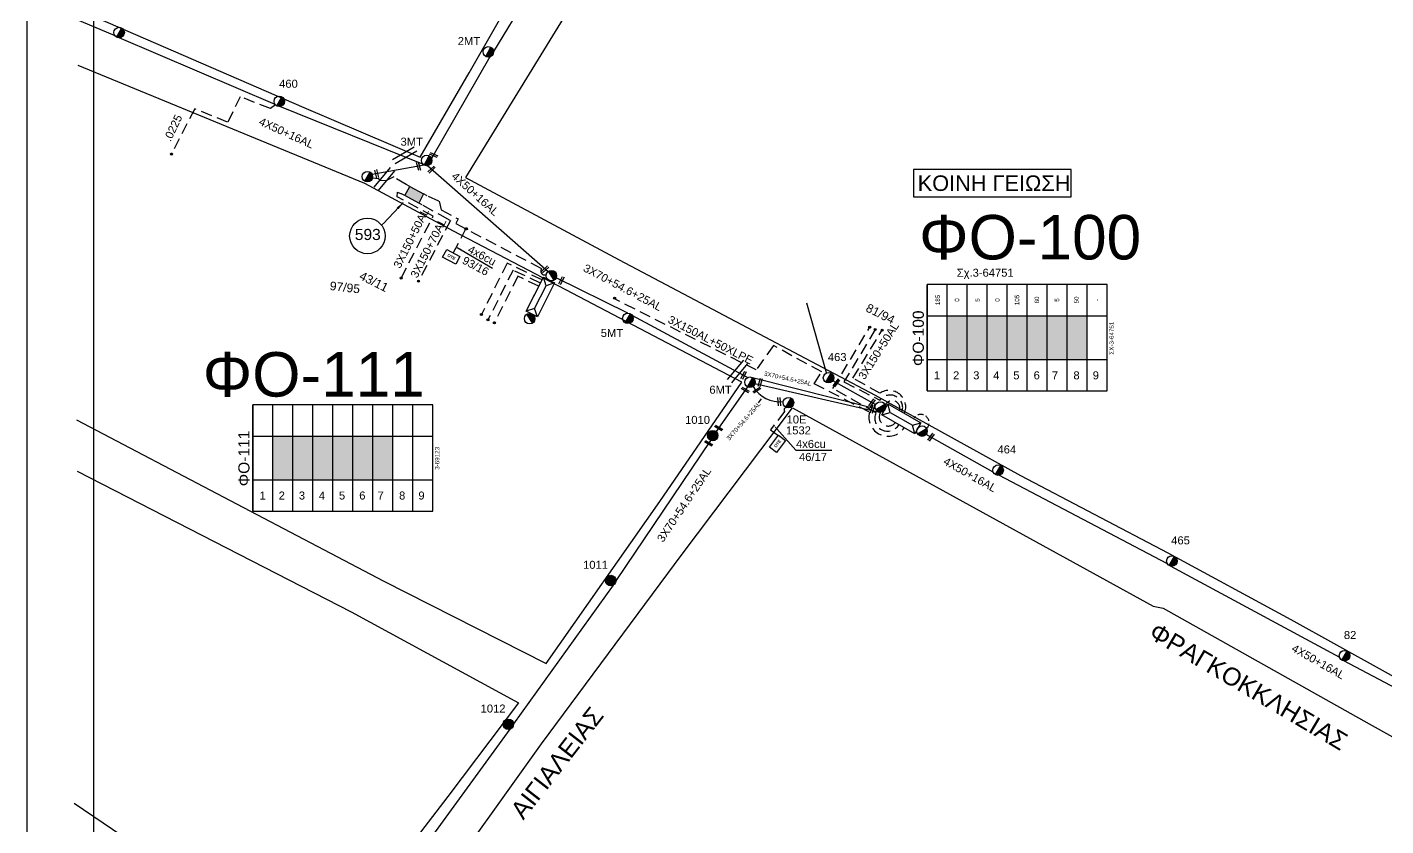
# Model space of a CAD drawing. Header units: millimetres. Extents: x 1113 to 5794, y 757 to 3537.
# Drawn here: x 1112.8 to 1418.4, y 977.1 to 1156.6 of the extents above; entities that cross this region are included whole.
import ezdxf
from ezdxf import colors
from ezdxf.entities.mleader import LeaderData, LeaderLine
from ezdxf.enums import TextEntityAlignment as Align
from ezdxf.math import Vec2, Vec3

# ---------------------------------------------------------------- set-up
doc = ezdxf.new("R2010")
doc.units = ezdxf.units.MM
doc.linetypes.add('DASHED', pattern=[19.05, 12.7, -6.35])
for name, color, linetype in [('Link Box 4 Διευθύνσεων', 7, 'Continuous'), ('Pillar OTE', 7, 'Continuous'), ('Άγνωστα', 7, 'Continuous'), ('Ασφαλειοκιβώτια Χ.Τ 9 αναχωρήσεων', 7, 'Continuous'), ('Γυμνά εναέρια ΧΤ και ΦΟΠ (3Φ)   4x50+16AL', 7, 'Continuous'), ('Επιγραφές - Σχήματα', 7, 'Continuous'), ('Καλώδια ΧΤ   3x150+50AL', 7, 'DASHED'), ('Καλώδια ΧΤ   3x150AL+50XLPE', 7, 'DASHED'), ('Μηχανική τομή', 7, 'Continuous'), ('Στύλος Ξύλινος', 7, 'Continuous'), ('Στύλος Ξύλινος @ 1', 7, 'Continuous'), ('Στύλος ΦΜ', 7, 'Continuous'), ('Στύλος ΦΜ @ 1', 7, 'Continuous'), ('Συνδέσεις', 7, 'Continuous'), ('Συνεστραμμένα ΧΤ   3x70+54.6+25 AL', 7, 'SYN_LINE'), ('Τομή', 7, 'Continuous'), ('Υποσταθμός εναέριος 2 στύλων', 7, 'Continuous'), ('Υποσταθμός πόλεως', 7, 'Continuous'), ('Υπόβαθρο ΔΕΗ', 7, 'Continuous'), ('Υπόγεια καλώδια Δικτύου ΧΤ και Παρ. ΧΤ - 3X150+70 AL', 7, 'DASHED'), ('Υπόγεια καλώδια Παροχών ΧΤ   .0225', 7, 'DASHED'), ('Υπόγεια καλώδια Παροχών ΧΤ   4x50AL', 7, 'DASHED'), ('Υπόγεια καλώδια Παροχών ΧΤ   4x6', 7, 'DASHED')]:
    doc.layers.add(name, color=color, linetype=linetype)
doc.styles.get("Standard").update_dxf_attribs({"font": 'arial.ttf'})
doc.linetypes.add('SYN_LINE', pattern='A,0.5,-0.0001,["/\\/\\/\\/",Standard,S=0.1,R=0,X=0,Y=-0.05],-0.25', length=0.7501)
doc.dimstyles.new('ISO-25', dxfattribs={"dimtxt": 2.5, "dimasz": 1.8, "dimexe": 1.25, "dimexo": 0.625, "dimtad": 1, "dimtxsty": 'Standard', "dimcen": 1.8, "dimadec": 0, "dimazin": 0, "dimtfac": 1, "dimtmove": 0, "dimatfit": 3, "dimfxl": 1.25, "dimarcsym": 0})

# ---------------------------------------------------------------- blocks, each defined once
blk = doc.blocks.new('ΥΠΑΡΧΩΝ ΤΣΙΜΕΝΤΕΝΙΟΣ ΣΤΥΛΟΣ')
at = {"layer": 'Στύλος ΦΜ'}
blk.add_hatch(color=7, dxfattribs=at).paths.add_polyline_path([(-1.29, -2.28, 0.574793), (2.62, 0, 0.268822), (1.3, 2.27)])
at = {"layer": 'Στύλος ΦΜ', "color": 7}
blk.add_line((-1.29, -2.28), (1.3, 2.27), dxfattribs=at)
blk.add_circle((0, 0), 2.62, dxfattribs=at)
at = {"layer": 'Στύλος ΦΜ', "flags": 4}
for tag, p in [('ΤΥΠΟΣ', (-4.91, 3.03)), ('ΑΡΙΘΜΟΣ', (-4.68, 8.05))]:
    blk.add_attdef(tag, p, '', height=4, dxfattribs=at)
blk = doc.blocks.new('ΥΠΟΣΤΑΘΜΟΣ ΕΝΑΕΡΙΟΣ ΕΠΙ 2 ΣΤΥΛΩΝ')
at = {"layer": 'Υποσταθμός εναέριος 2 στύλων', "linetype": 'Continuous'}
for points in [[(-11.97, -2.11, 0.574793), (-8.45, -0.07, 0.268822), (-9.64, 1.98)], [(9.68, -2.15, 0.574793), (13.19, -0.1, 0.268822), (12.01, 1.95)]]:
    blk.add_hatch(color=256, dxfattribs=at).paths.add_polyline_path(points)
for p, q in [((-11.97, -2.11), (-9.64, 1.98)), ((9.68, -2.15), (12.01, 1.95))]:
    blk.add_line(p, q, dxfattribs=at)
for centre in [(-10.81, -0.07), (10.84, -0.1)]:
    blk.add_circle(centre, 2.36, dxfattribs=at)
at = {"layer": 'Υποσταθμός πόλεως', "linetype": 'Continuous', "ltscale": 40}
blk.add_lwpolyline([(-8.57, 2.82), (8.57, 2.82), (8.57, -2.82), (-8.57, -2.82)], close=True, dxfattribs=at)
for points in [[(-5.75, 0), (-8.57, 2.82)], [(-8.57, -2.82), (-5.75, 0)], [(-5.75, 0), (5.75, 0)], [(5.75, 0), (8.57, 2.82)], [(8.57, -2.82), (5.75, 0)]]:
    blk.add_lwpolyline(points, dxfattribs=at)
at = {"layer": 'Υποσταθμός εναέριος 2 στύλων', "ltscale": 40, "flags": 1}
for tag, p in [('ΜΕΤΑΣΧΗΜΑΤΙΣΜΟΣ', (14.09, 2.51)), ('ΙΣΧΥΣ', (14.07, -0.28)), ('ΑΡΙΘΜΟΣ', (14.19, -3))]:
    blk.add_attdef(tag, p, '', height=1.8, dxfattribs=at)
blk = doc.blocks.new('ΥΠΑΡΧΩΝ ΞΥΛΙΝΟΣ ΣΤΥΛΟΣ')
at = {"layer": 'Στύλος Ξύλινος'}
h = blk.add_hatch(color=7, dxfattribs=at)
h.paths.add_polyline_path([(-2.62, 0, 0.270008), (-1.29, -2.28), (1.3, 2.27, 0.576266)])
h.paths.add_polyline_path([(-1.29, -2.28, 0.574793), (2.62, 0, 0.268822), (1.3, 2.27)])
at = {"layer": 'Στύλος Ξύλινος', "color": 7}
blk.add_line((-1.29, -2.28), (1.3, 2.27), dxfattribs=at)
blk.add_circle((0, 0), 2.62, dxfattribs=at)
at = {"layer": 'Στύλος Ξύλινος', "flags": 4}
for tag, p in [('ΑΡΙΘΜΟΣ', (-4.91, 8.6)), ('ΤΥΠΟΣ', (-4.85, 3.39))]:
    blk.add_attdef(tag, p, '', height=4, dxfattribs=at)
blk = doc.blocks.new('ΑΣΦΑΛΕΙΟΚΙΒΩΤΙΟ ΥΠΟΣΤΑΘΜΟΥ 9 ΑΝΑΧΩΡΗΣΕΩΝ')
at = {"layer": 'Ασφαλειοκιβώτια Χ.Τ 9 αναχωρήσεων', "ltscale": 40}
for p, q in [((-23.8, 40.36), (24.02, 40.36)), ((-9.72, 40.36), (-9.72, -40.64)), ((9.94, 40.36), (9.94, -40.64)), ((-23.8, 31.36), (24.02, 31.36)), ((-23.8, 22.36), (24.02, 22.36)), ((-23.8, 13.36), (24.02, 13.36)), ((-23.8, 4.36), (24.02, 4.36)), ((-23.8, -4.64), (24.02, -4.64)), ((-23.8, -13.64), (24.02, -13.64)), ((-23.8, -22.64), (24.02, -22.64)), ((-23.8, -31.64), (24.02, -31.64))]:
    blk.add_line(p, q, dxfattribs=at)
at = {"layer": 'Ασφαλειοκιβώτια Χ.Τ 9 αναχωρήσεων'}
blk.add_lwpolyline([(-23.8, -40.64), (24.02, -40.64), (24.02, 40.36), (-23.8, 40.36)], close=True, dxfattribs=at)
for s, p in [('1', (-18.61, 37.24)), ('2', (-18.61, 28.67)), ('3', (-18.61, 19.6)), ('4', (-18.61, 10.58)), ('5', (-18.61, 1.57)), ('6', (-18.61, -7.57)), ('7', (-18.61, -15.81)), ('8', (-18.61, -25.5)), ('9', (-18.61, -34.19))]:
    blk.add_text(s, height=3.6, rotation=270, dxfattribs=at).set_placement(p)
at = {"layer": 'Ασφαλειοκιβώτια Χ.Τ 9 αναχωρήσεων', "ltscale": 40}
for tag, height, p in [('ΟΝΟΜΑ', 5, (-0.16, 44.31)), ('ΚΕΙΜΕΝΟ 1', 2, (17.06, 35.59)), ('ΚΕΙΜΕΝΟ 2', 2, (17.06, 26.88)), ('ΚΕΙΜΕΝΟ 3', 2, (17.06, 17.69)), ('ΚΕΙΜΕΝΟ 4', 2, (17.06, 8.71)), ('ΚΕΙΜΕΝΟ 5', 2, (17.06, -0.13)), ('ΚΕΙΜΕΝΟ 6', 2, (17.06, -9.05)), ('ΚΕΙΜΕΝΟ 7', 2, (17.06, -18.13)), ('ΚΕΙΜΕΝΟ 8', 2, (17.06, -26.85)), ('ΚΕΙΜΕΝΟ 9', 2, (17.06, -35.99)), ('ΣΧ', 2, (-0.1, -42.64))]:
    blk.add_attdef(tag, text='', height=height, dxfattribs=at).set_placement(p, align=Align.MIDDLE_CENTER)
blk = doc.blocks.new('ΜΗΧΑΝΙΚΗ ΤΟΜΗ')
at = {"layer": 'Μηχανική τομή', "ltscale": 40}
for p, q in [((-1.89, 0.78), (1.89, 0.78)), ((1.89, 0), (-1.89, 0))]:
    blk.add_line(p, q, dxfattribs=at)
blk = doc.blocks.new('ΤΟΜΗ')
at = {"layer": 'Τομή', "ltscale": 40}
for p, q in [((-5.68, 0), (5.68, 0)), ((5.68, -2.33), (-5.68, -2.33))]:
    blk.add_line(p, q, dxfattribs=at)
blk = doc.blocks.new('LINK BOX 4 ΑΝΑΧΩΡΗΣΕΩΝ')
at = {"layer": 'Link Box 4 Διευθύνσεων', "ltscale": 40}
blk.add_hatch(color=256, dxfattribs=at).paths.add_polyline_path([(-3.54, 0), (-3.54, -4.67), (3.54, -4.67), (3.54, 0)])
for p, q in [((-3.54, 0), (-5.33, 0)), ((5.33, 0), (3.54, 0)), ((-3.54, -4.67), (-5.33, -4.67)), ((5.33, -4.67), (3.54, -4.67))]:
    blk.add_line(p, q, dxfattribs=at)
blk.add_lwpolyline([(-3.54, -4.67), (-3.54, 0), (3.54, 0), (3.54, -4.67)], close=True, dxfattribs=at)
blk = doc.blocks.new('_ΣΥΝΔΕΣΗ')
at = {"layer": 'Συνδέσεις', "linetype": 'SYN_LINE', "ltscale": 40}
blk.add_hatch(color=256, dxfattribs=at).paths.add_polyline_path([(0.5, -0.01, 1), (-0.5, -0.01, 1)])
at = {"layer": 'Συνδέσεις'}
blk.add_circle((0, -0.01), 0.5, dxfattribs=at)
blk = doc.blocks.new('PILLAR ΟΤΕ')
at = {"layer": 'Pillar OTE', "ltscale": 40}
blk.add_lwpolyline([(-3.31, 2.02), (3.39, 2.02), (3.39, -1.99), (-3.31, -1.99)], close=True, dxfattribs=at)
at = {"layer": 'Pillar OTE', "insert": (-1.81, 0.71), "char_height": 1.3575, "width": 109.961, "attachment_point": 1}
blk.add_mtext('{\\fArial|b1|i0|c161|p34;OTE}', dxfattribs=at)
blk = doc.blocks.new('TSONTA XT1')
at = {"ltscale": 40}
h = blk.add_hatch(color=256, dxfattribs=at)
h.dxf.hatch_style = 1
h.paths.add_polyline_path([(595.96, 2487.66), (597.07, 2488.77), (595.96, 2489.87), (594.85, 2488.77)])
blk.add_lwpolyline([(594.85, 2488.77), (595.96, 2489.87), (597.07, 2488.77), (595.96, 2487.66)], close=True, dxfattribs=at)

msp = doc.modelspace()

# ---------------------------------------------------------------- hatches: boundary and pattern name
at = {"layer": 'Ασφαλειοκιβώτια Χ.Τ 9 αναχωρήσεων', "lineweight": -3}
for color, points in [(62, [(1324.18, 1091.75), (1319.68, 1091.75), (1319.68, 1081.92), (1324.18, 1081.92)]), (2, [(1328.68, 1091.75), (1324.18, 1091.75), (1324.18, 1081.92), (1328.68, 1081.92)]), (1, [(1333.18, 1091.75), (1328.68, 1091.75), (1328.68, 1081.92), (1333.18, 1081.92)]), (6, [(1337.68, 1091.75), (1333.18, 1091.75), (1333.18, 1081.92), (1337.68, 1081.92)]), (27, [(1342.18, 1091.75), (1337.68, 1091.75), (1337.68, 1081.92), (1342.18, 1081.92)]), (5, [(1346.68, 1091.75), (1342.18, 1091.75), (1342.18, 1081.92), (1346.68, 1081.92)]), (173, [(1351.18, 1091.75), (1346.68, 1091.75), (1346.68, 1081.92), (1351.18, 1081.92)]), (6, [(1172.5, 1064.73), (1168, 1064.73), (1168, 1054.91), (1172.5, 1054.91)]), (85, [(1177, 1064.73), (1172.5, 1064.73), (1172.5, 1054.91), (1177, 1054.91)]), (5, [(1181.5, 1064.73), (1177, 1064.73), (1177, 1054.91), (1181.5, 1054.91)]), (27, [(1186, 1064.73), (1181.5, 1064.73), (1181.5, 1054.91), (1186, 1054.91)]), (1, [(1190.5, 1064.73), (1186, 1064.73), (1186, 1054.91), (1190.5, 1054.91)]), (133, [(1195, 1064.73), (1190.5, 1064.73), (1190.5, 1054.91), (1195, 1054.91)])]:
    msp.add_hatch(color=color, dxfattribs=at).paths.add_polyline_path(points)

# ---------------------------------------------------------------- linework, layer by layer
at = {"layer": 'Άγνωστα', "color": 133, "linetype": 'DASHED', "lineweight": -3, "ltscale": 0.2}
msp.add_lwpolyline([(1228.58, 1099.82), (1220.77, 1103.6), (1214.94, 1092.05)], dxfattribs=at)
at = {"layer": 'Άγνωστα', "color": 27, "linetype": 'DASHED', "lineweight": -3, "ltscale": 0.2}
msp.add_lwpolyline([(1228.22, 1099.11), (1222.06, 1102.02), (1216.43, 1090.86)], dxfattribs=at)
at = {"layer": 'Άγνωστα', "color": 1, "linetype": 'DASHED', "lineweight": -3, "ltscale": 0.2}
msp.add_lwpolyline([(1227.88, 1098.42), (1223.14, 1100.64), (1217.86, 1090.17)], dxfattribs=at)
at = {"layer": 'Γυμνά εναέρια ΧΤ και ΦΟΠ (3Φ)   4x50+16AL', "color": 6, "lineweight": -3}
for points in [[(1240.39, 1188.54), (1217.67, 1151.15)], [(1216.84, 1149.96), (1203.73, 1127.09)], [(1202.1, 1125.62), (1190.4, 1123.51)], [(1229.93, 1101.67), (1202.84, 1125.47)]]:
    msp.add_lwpolyline(points, dxfattribs=at)
at = {"layer": 'Γυμνά εναέρια ΧΤ και ΦΟΠ (3Φ)   4x50+16AL', "color": 62, "lineweight": -3}
for points in [[(1132.53, 1154.69), (1119.22, 1160.34)], [(1168.53, 1139.26), (1133.45, 1154.25)], [(1201.9, 1125.74), (1169.57, 1138.79)], [(1330.1, 1056.6), (1315.01, 1065.11)], [(1369.29, 1035.97), (1331.31, 1055.9)], [(1408.01, 1014.91), (1369.92, 1035.51)], [(1447.08, 994.02), (1408.98, 1014.18)]]:
    msp.add_lwpolyline(points, dxfattribs=at)
at = {"layer": 'Γυμνά εναέρια ΧΤ και ΦΟΠ (3Φ)   4x50+16AL', "color": 2, "lineweight": -3}
msp.add_lwpolyline([(1303.64, 1071.75), (1293.97, 1077.12)], dxfattribs=at)
at = {"layer": 'Επιγραφές - Σχήματα', "lineweight": -3}
for points in [[(1112.77, 1783.73), (3154.51, 1783.73), (3154.51, 757.28), (1112.77, 757.28)], [(1127.77, 1768.73), (3139.51, 1768.73), (3139.51, 772.28), (1127.77, 772.28)]]:
    msp.add_lwpolyline(points, close=True, dxfattribs=at)
at = {"layer": 'Επιγραφές - Σχήματα', "color": 190, "lineweight": -3}
msp.add_lwpolyline([(1312.13, 1118.5), (1347.64, 1118.5), (1347.64, 1124.67), (1312.13, 1124.67)], close=True, dxfattribs=at)
at = {"layer": 'Επιγραφές - Σχήματα', "lineweight": -3}
msp.add_circle((1189.31, 1109.71), 4, dxfattribs=at)
at = {"layer": 'Καλώδια ΧΤ   3x150+50AL', "color": 5, "lineweight": -3, "ltscale": 0.2}
msp.add_lwpolyline([(1196.9, 1100.25), (1204.12, 1114.15), (1195.97, 1118.51), (1196.09, 1119.54), (1196.09, 1119.54), (1196.94, 1119.19)], dxfattribs=at)
for points in [[(1202.98, 1118.64), (1205.44, 1117.49), (1205.87, 1115.6), (1209.69, 1113.56), (1209.23, 1112.49), (1228.53, 1102.36, 0.828009), (1229.54, 1101.02)], [(1308.86, 1067.28, -0.951965), (1303.68, 1069.94), (1294.03, 1075.41), (1302.29, 1089.19)]]:
    msp.add_lwpolyline(points, format="xyb", dxfattribs=at)
at = {"layer": 'Καλώδια ΧΤ   3x150+50AL', "color": 27, "lineweight": -3, "ltscale": 0.2}
msp.add_lwpolyline([(1303.52, 1088.68), (1296.5, 1076.88), (1304.57, 1072.78, -0.867749), (1309.54, 1070.13)], format="xyb", dxfattribs=at)
at = {"layer": 'Καλώδια ΧΤ   3x150+50AL', "color": 6, "lineweight": -3, "ltscale": 0.2}
msp.add_lwpolyline([(1310.11, 1069.8, 0.741242), (1304.59, 1074.37), (1298.52, 1077.72), (1305.07, 1088.52)], format="xyb", dxfattribs=at)
at = {"layer": 'Καλώδια ΧΤ   3x150AL+50XLPE', "linetype": 'DASHED', "lineweight": -3, "ltscale": 0.2}
msp.add_lwpolyline([(1227.88, 1098.42), (1225.02, 1092.77)], dxfattribs=at)
at = {"layer": 'Καλώδια ΧΤ   3x150AL+50XLPE', "color": 173, "lineweight": -3, "ltscale": 0.2}
msp.add_lwpolyline([(1310.04, 1066.59, -0.841672), (1302.22, 1070.11), (1289.79, 1076.47), (1291.49, 1079.15), (1280.63, 1085.06), (1276.76, 1079.58), (1245.02, 1095.48)], format="xyb", dxfattribs=at)
at = {"layer": 'Καλώδια ΧΤ   3x150AL+50XLPE', "color": 1, "linetype": 'DASHED', "lineweight": -3, "ltscale": 0.2}
msp.add_arc((1306.47, 1069), 2.02, 147.3301, 321.7387, dxfattribs=at)
at = {"layer": 'Καλώδια ΧΤ   3x150AL+50XLPE', "color": 2, "linetype": 'DASHED', "lineweight": -3, "ltscale": 0.2}
msp.add_arc((1307.36, 1070.96), 1.73, 342.8211, 153.9664, dxfattribs=at)
at = {"layer": 'Καλώδια ΧΤ   3x150AL+50XLPE', "color": 62, "linetype": 'DASHED', "lineweight": -3, "ltscale": 0.1}
msp.add_arc((1313.8, 1067.74), 1.85, 314.3793, 145.6709, dxfattribs=at)
at = {"layer": 'Συνεστραμμένα ΧΤ   3x70+54.6+25 AL', "color": 85, "lineweight": -3, "ltscale": 20}
for points in [[(1247.85, 1092.36), (1231.75, 1100.26)], [(1274.84, 1077.89), (1248.86, 1091.85)]]:
    msp.add_lwpolyline(points, dxfattribs=at)
at = {"layer": 'Συνεστραμμένα ΧΤ   3x70+54.6+25 AL', "color": 2, "lineweight": -3, "ltscale": 20}
for points in [[(1292.55, 1078.91), (1288.17, 1094.61)], [(1303.62, 1070.83), (1275.93, 1077.84)]]:
    msp.add_lwpolyline(points, dxfattribs=at)
at = {"layer": 'Συνεστραμμένα ΧΤ   3x70+54.6+25 AL', "color": 1, "lineweight": -3, "ltscale": 20}
for points in [[(1274.77, 1075.8), (1267.75, 1065.73)], [(1276.49, 1076.52), (1304.53, 1070.1)], [(1266.5, 1063.76), (1245.22, 1032.21)], [(1244.58, 1031.19), (1222.17, 1000.05)], [(1221.36, 998.81), (1198.52, 967.54)]]:
    msp.add_lwpolyline(points, dxfattribs=at)
at = {"layer": 'Συνεστραμμένα ΧΤ   3x70+54.6+25 AL', "color": 1, "lineweight": -3, "ltscale": 10}
msp.add_arc((1282.02, 1079.29), 6.86, 209.708, 277.0614, dxfattribs=at)
at = {"layer": 'Υπόβαθρο ΔΕΗ', "lineweight": -3}
for points in [[(1124.67, 1160.38), (1174.98, 1138.61), (1201.2, 1127.41), (1212.18, 1146.34), (1225.52, 1169.72), (1237.92, 1190.19), (1258.18, 1224.12), (1218.36, 1240.59), (1178.57, 1257.77), (1165.58, 1263.24), (1133.66, 1218.75), (1124.32, 1205.14)], [(1123.87, 1068.34), (1192.97, 1032.08), (1229.51, 1013.57), (1255.09, 1050.03), (1273.55, 1076.85), (1233.91, 1097.57), (1208.66, 1110.81), (1188.7, 1121.48), (1124.26, 1148.02)], [(1124.05, 1056.85), (1185.63, 1025.2), (1223.26, 1004.79), (1207.38, 983.72), (1177.88, 945.17), (1123.37, 982.15)]]:
    msp.add_lwpolyline(points, dxfattribs=at)
for points in [[(1242.61, 1173.77), (1211.4, 1122.83), (1245.9, 1104.32), (1303.52, 1073.88), (1336.21, 1055.87), (1369.36, 1038.45), (1397.02, 1023.52), (1448.38, 995.03), (1496.33, 968.28), (1554.8, 936.24, 0.442474), (1557.61, 936.72), (1572.81, 970.91), (1590.34, 1003.83), (1610.05, 1038.4), (1585.54, 1053.94)], [(1412.64, 801.63), (1342.35, 844.38), (1269.03, 889.46), (1220.87, 918.38), (1187.52, 938.86), (1203.47, 960.61), (1228.44, 995.57), (1260.08, 1038.18), (1284.94, 1071.07), (1366.07, 1026.45), (1368.3, 1026.06), (1414.62, 1000.06), (1478.83, 964.27), (1549.32, 925.76, -0.445183), (1550.82, 919.43), (1540.18, 900.61), (1530.97, 881.92), (1521, 860.79), (1512.06, 839.98), (1501.44, 812.56), (1493.85, 788.71), (1486.53, 767.04)]]:
    msp.add_lwpolyline(points, format="xyb", dxfattribs=at)
at = {"layer": 'Υπόβαθρο ΔΕΗ', "linetype": 'Continuous', "lineweight": -3, "ltscale": 0.2}
msp.add_lwpolyline([(1277.89, 1073.08), (1277.22, 1072.16)], dxfattribs=at)
at = {"layer": 'Υπόγεια καλώδια Δικτύου ΧΤ και Παρ. ΧΤ - 3X150+70 AL', "color": 5, "lineweight": -3, "ltscale": 0.2}
for points in [[(1198.04, 1121.25), (1195.24, 1122.97), (1193.47, 1122.08), (1192.26, 1122.19), (1191.82, 1122.52), (1190.43, 1122.68)], [(1201.79, 1116.61), (1205.61, 1114.49), (1207.98, 1113.18), (1200.82, 1099.54)]]:
    msp.add_lwpolyline(points, dxfattribs=at)
at = {"layer": 'Υπόγεια καλώδια Παροχών ΧΤ   .0225', "color": 62, "lineweight": -3, "ltscale": 0.2}
msp.add_lwpolyline([(1168.61, 1139.16), (1167.48, 1138.33), (1160.69, 1141.01), (1157.85, 1135.25), (1150.45, 1138.31), (1145.24, 1128.13)], dxfattribs=at)
at = {"layer": 'Υπόγεια καλώδια Παροχών ΧΤ   4x6', "color": 5, "linetype": 'DASHED', "lineweight": -3, "ltscale": 0.2}
msp.add_lwpolyline([(1208.57, 1105.83), (1211.33, 1111)], dxfattribs=at)
at = {"layer": 'Υπόγεια καλώδια Παροχών ΧΤ   4x6', "color": 1, "linetype": 'DASHED', "lineweight": -3, "ltscale": 0.2}
msp.add_lwpolyline([(1283.76, 1071.08, 0.76992), (1283.13, 1070.28), (1279.99, 1066.13), (1281.62, 1064.9)], format="xyb", dxfattribs=at)

# ---------------------------------------------------------------- block references
at = {"layer": 'Link Box 4 Διευθύνσεων', "lineweight": -3, "xscale": 0.5000000000000382, "yscale": 0.5000000000000382, "zscale": 0.5000000000000382, "rotation": 331.9307277594714}
msp.add_blockref('LINK BOX 4 ΑΝΑΧΩΡΗΣΕΩΝ', (1200.39, 1120), dxfattribs=at)
at = {"layer": 'Pillar OTE', "xscale": 0.5, "yscale": 0.5, "zscale": 0.5}
for p, rotation in [((1208.14, 1105.01), 332.0000000000001), ((1281.54, 1062.96), 53)]:
    msp.add_blockref('PILLAR ΟΤΕ', p, dxfattribs=dict(at, rotation=rotation))
at = {"layer": 'Ασφαλειοκιβώτια Χ.Τ 9 αναχωρήσεων', "lineweight": -3, "xscale": 0.5, "yscale": 0.5, "zscale": 0.5, "rotation": 90}
for p, values in [((1335.37, 1086.78), {'ΟΝΟΜΑ': 'ΦΟ-100', 'ΣΧ': 'ΣΧ-3-64751', 'ΚΕΙΜΕΝΟ 2': '0', 'ΚΕΙΜΕΝΟ 1': '185', 'ΚΕΙΜΕΝΟ 3': '5', 'ΚΕΙΜΕΝΟ 4': '0', 'ΚΕΙΜΕΝΟ 5': '105', 'ΚΕΙΜΕΝΟ 6': '60', 'ΚΕΙΜΕΝΟ 7': '5', 'ΚΕΙΜΕΝΟ 8': '50', 'ΚΕΙΜΕΝΟ 9': '-'}), ((1183.68, 1059.76), {'ΟΝΟΜΑ': 'ΦΟ-111', 'ΣΧ': '3-69123'})]:
    msp.add_blockref('ΑΣΦΑΛΕΙΟΚΙΒΩΤΙΟ ΥΠΟΣΤΑΘΜΟΥ 9 ΑΝΑΧΩΡΗΣΕΩΝ', p, dxfattribs=at).add_auto_attribs(values)
at = {"layer": 'Μηχανική τομή', "lineweight": -3}
for p, xscale, yscale, zscale, rotation in [((1204.29, 1128.08), 0.4999999999999295, 0.4999999999999295, 0.4999999999999295, 156.1082129702268), ((1201, 1125.42), 0.4999999999998872, 0.4999999999998872, 0.4999999999998872, 105.2691177853971), ((1203.62, 1124.78), 0.4999999999999791, 0.4999999999999791, 0.4999999999999791, 222.86829543323), ((1191.57, 1123.72), 0.4999999999998872, 0.4999999999998872, 0.4999999999998872, 105.2691177853971), ((1229.13, 1102.36), 0.4999999999999791, 0.4999999999999791, 0.4999999999999791, 222.86829543323), ((1232.79, 1099.75), 0.4999999999999973, 0.4999999999999973, 0.4999999999999973, 242.5812445925011), ((1273.74, 1078.48), 0.4999999999999973, 0.4999999999999973, 0.4999999999999973, 242.5812445925011), ((1277.46, 1076.82), 0.5000000000000003, 0.5000000000000003, 0.5000000000000003, 253.5430668725078), ((1294.63, 1076.76), 0.4999999999999528, 0.4999999999999528, 0.4999999999999528, 234.6323820978962), ((1274.39, 1075.26), 0.4999999999999458, 0.4999999999999458, 0.4999999999999458, 149.5024817314991), ((1276.77, 1075.21), 0.5000000000000003, 0.5000000000000003, 0.5000000000000003, 213.7436965684102), ((1281.73, 1072.45), 0.5000000000000003, 0.5000000000000003, 0.5000000000000003, 274.3582627287951), ((1302.65, 1072.3), 0.4999999999999528, 0.4999999999999528, 0.4999999999999528, 234.6323820978962), ((1302.75, 1070.84), 0.5000000000000003, 0.5000000000000003, 0.5000000000000003, 253.5430668725078), ((1268.43, 1066.71), 0.4999999999999458, 0.4999999999999458, 0.4999999999999458, 149.5024817314991), ((1266.16, 1063.26), 0.4999999999999458, 0.4999999999999458, 0.4999999999999458, 149.5024817314991), ((1315.93, 1064.6), 0.4999999999999528, 0.4999999999999528, 0.4999999999999528, 234.6323820978962)]:
    msp.add_blockref('ΜΗΧΑΝΙΚΗ ΤΟΜΗ', p, dxfattribs=dict(at, xscale=xscale, yscale=yscale, zscale=zscale, rotation=rotation))
at = {"layer": 'Στύλος Ξύλινος @ 1', "lineweight": -3, "ltscale": 40}
ref = msp.add_blockref('ΥΠΑΡΧΩΝ ΞΥΛΙΝΟΣ ΣΤΥΛΟΣ', (1266.99, 1064.83), dxfattribs=dict(at, xscale=0.4499999999998181, yscale=0.4499999999998181, zscale=0.4499999999998181))
ref.add_attrib('ΤΥΠΟΣ', '1010', (1260.77, 1067.46), dxfattribs={"layer": 'Στύλος Ξύλινος', "height": 1.8, "flags": 4})
ref = msp.add_blockref('ΥΠΑΡΧΩΝ ΞΥΛΙΝΟΣ ΣΤΥΛΟΣ', (1244.05, 1032.25), dxfattribs=dict(at, xscale=0.4499999999998181, yscale=0.4499999999998181, zscale=0.4499999999998181))
ref.add_attrib('ΤΥΠΟΣ', '1011', (1237.82, 1034.88), dxfattribs={"layer": 'Στύλος Ξύλινος', "height": 1.8, "flags": 4})
ref = msp.add_blockref('ΥΠΑΡΧΩΝ ΞΥΛΙΝΟΣ ΣΤΥΛΟΣ', (1221, 999.93), dxfattribs=dict(at, xscale=0.4499999999998181, yscale=0.4499999999998181, zscale=0.4499999999998181))
ref.add_attrib('ΤΥΠΟΣ', '1012', (1214.77, 1002.57), dxfattribs={"layer": 'Στύλος Ξύλινος', "height": 1.8, "flags": 4})
at = {"layer": 'Στύλος ΦΜ @ 1', "lineweight": -3, "ltscale": 40, "xscale": 0.4499999999998181, "yscale": 0.4499999999998181, "zscale": 0.4499999999998181}
for p in [(1133.45, 1155.43), (1189.31, 1123.04)]:
    msp.add_blockref('ΥΠΑΡΧΩΝ ΤΣΙΜΕΝΤΕΝΙΟΣ ΣΤΥΛΟΣ', p, dxfattribs=at)
at = {"layer": 'Στύλος ΦΜ @ 1', "lineweight": -3, "ltscale": 40}
ref = msp.add_blockref('ΥΠΑΡΧΩΝ ΤΣΙΜΕΝΤΕΝΙΟΣ ΣΤΥΛΟΣ', (1216.5, 1151.09), dxfattribs=dict(at, xscale=0.4499999999998181, yscale=0.4499999999998181, zscale=0.4499999999998181))
ref.add_attrib('ΤΥΠΟΣ', '2MT', (1209.63, 1152.62), dxfattribs={"layer": 'Στύλος ΦΜ', "height": 1.8, "flags": 4})
ref = msp.add_blockref('ΥΠΑΡΧΩΝ ΤΣΙΜΕΝΤΕΝΙΟΣ ΣΤΥΛΟΣ', (1169.48, 1139.96), dxfattribs=dict(at, xscale=0.4499999999998181, yscale=0.4499999999998181, zscale=0.4499999999998181))
ref.add_attrib('ΤΥΠΟΣ', '460', (1169.45, 1143.02), dxfattribs={"layer": 'Στύλος ΦΜ', "height": 1.8, "flags": 4})
ref = msp.add_blockref('ΥΠΑΡΧΩΝ ΤΣΙΜΕΝΤΕΝΙΟΣ ΣΤΥΛΟΣ', (1202.63, 1126.67), dxfattribs=dict(at, xscale=0.4499999999998181, yscale=0.4499999999998181, zscale=0.4499999999998181))
ref.add_attrib('ΤΥΠΟΣ', '3MT', (1196.76, 1130), dxfattribs={"layer": 'Στύλος ΦΜ', "height": 1.8, "flags": 4})
ref = msp.add_blockref('ΥΠΑΡΧΩΝ ΤΣΙΜΕΝΤΕΝΙΟΣ ΣΤΥΛΟΣ', (1247.89, 1091.19), dxfattribs=dict(at, xscale=0.4499999999998181, yscale=0.4499999999998181, zscale=0.4499999999998181))
ref.add_attrib('ΤΥΠΟΣ', '5MT', (1241.8, 1087), dxfattribs={"layer": 'Στύλος ΦΜ', "height": 1.8, "flags": 4})
ref = msp.add_blockref('ΥΠΑΡΧΩΝ ΤΣΙΜΕΝΤΕΝΙΟΣ ΣΤΥΛΟΣ', (1293.03, 1077.83), dxfattribs=dict(at, xscale=0.4499999999998181, yscale=0.4499999999998181, zscale=0.4499999999998181))
ref.add_attrib('ΤΥΠΟΣ', '463', (1292.89, 1081.58), dxfattribs={"layer": 'Στύλος ΦΜ', "height": 1.8, "flags": 4})
ref = msp.add_blockref('ΥΠΑΡΧΩΝ ΤΣΙΜΕΝΤΕΝΙΟΣ ΣΤΥΛΟΣ', (1275.35, 1076.82), dxfattribs=dict(at, xscale=0.4499999999998181, yscale=0.4499999999998181, zscale=0.4499999999998181))
ref.add_attrib('ΤΥΠΟΣ', '6MT', (1266.23, 1074.24), dxfattribs={"layer": 'Στύλος ΦΜ', "height": 1.8, "flags": 4})
ref = msp.add_blockref('ΥΠΑΡΧΩΝ ΤΣΙΜΕΝΤΕΝΙΟΣ ΣΤΥΛΟΣ', (1284.02, 1072.23), dxfattribs=dict(at, xscale=0.4499999999998181, yscale=0.4499999999998181, zscale=0.4499999999998181))
ref.add_attrib('ΤΥΠΟΣ', '1532', (1283.47, 1065.1), dxfattribs={"layer": 'Στύλος ΦΜ', "height": 1.8, "flags": 4})
ref.add_attrib('ΑΡΙΘΜΟΣ', '10Ε', (1283.59, 1067.55), dxfattribs={"layer": 'Στύλος ΦΜ', "height": 1.8, "flags": 4})
ref = msp.add_blockref('ΥΠΑΡΧΩΝ ΤΣΙΜΕΝΤΕΝΙΟΣ ΣΤΥΛΟΣ', (1331.18, 1057.07), dxfattribs=dict(at, xscale=0.4499999999998181, yscale=0.4499999999998181, zscale=0.4499999999998181))
ref.add_attrib('ΤΥΠΟΣ', '464', (1331.04, 1060.81), dxfattribs={"layer": 'Στύλος ΦΜ', "height": 1.8, "flags": 4})
ref = msp.add_blockref('ΥΠΑΡΧΩΝ ΤΣΙΜΕΝΤΕΝΙΟΣ ΣΤΥΛΟΣ', (1370.26, 1036.63), dxfattribs=dict(at, xscale=0.4499999999998181, yscale=0.4499999999998181, zscale=0.4499999999998181))
ref.add_attrib('ΤΥΠΟΣ', '465', (1370.12, 1040.38), dxfattribs={"layer": 'Στύλος ΦΜ', "height": 1.8, "flags": 4})
ref = msp.add_blockref('ΥΠΑΡΧΩΝ ΤΣΙΜΕΝΤΕΝΙΟΣ ΣΤΥΛΟΣ', (1409.1, 1015.35), dxfattribs=dict(at, xscale=0.4499999999998181, yscale=0.4499999999998181, zscale=0.4499999999998181))
ref.add_attrib('ΤΥΠΟΣ', '82', (1408.96, 1019.1), dxfattribs={"layer": 'Στύλος ΦΜ', "height": 1.8, "flags": 4})
at = {"layer": 'Συνδέσεις', "lineweight": -3, "xscale": 0.4499999999998181, "yscale": 0.4499999999998181, "zscale": 0.4499999999998181}
for p in [(1145.24, 1128.13), (1196.9, 1100.25), (1200.82, 1099.54), (1244.92, 1095.73), (1214.94, 1092.05), (1216.43, 1090.86), (1217.86, 1090.17), (1302.29, 1089.19), (1303.52, 1088.68), (1305.07, 1088.52)]:
    msp.add_blockref('_ΣΥΝΔΕΣΗ', p, dxfattribs=at)
at = {"layer": 'Συνδέσεις', "xscale": 0.3075184835441075, "yscale": 0.3075184835441075, "zscale": 0.3075184835441075, "rotation": 332.3230574535246}
msp.add_blockref('TSONTA XT1', (693.7, 518.66), dxfattribs=at)
at = {"layer": 'Τομή', "lineweight": -3}
for p, xscale, yscale, zscale, rotation in [((1198, 1127.32), 0.4999999999998088, 0.4999999999998088, 0.4999999999998088, 210.4561971068399), ((1193.56, 1122.13), 0.499999999999826, 0.499999999999826, 0.499999999999826, 230.4291129123356), ((1273.02, 1078.86), 0.4999999999997874, 0.4999999999997874, 0.4999999999997874, 230.1381446155658)]:
    msp.add_blockref('ΤΟΜΗ', p, dxfattribs=dict(at, xscale=xscale, yscale=yscale, zscale=zscale, rotation=rotation))
at = {"layer": 'Υποσταθμός εναέριος 2 στύλων', "lineweight": -3}
for p, xscale, yscale, zscale, rotation in [((1228.21, 1095.96), 0.4999999999999965, 0.4999999999999965, 0.4999999999999965, 63.2186263729264), ((1309.41, 1068.59), 0.4999999999999657, 0.4999999999999657, 0.4999999999999657, 329.9404737352053)]:
    msp.add_blockref('ΥΠΟΣΤΑΘΜΟΣ ΕΝΑΕΡΙΟΣ ΕΠΙ 2 ΣΤΥΛΩΝ', p, dxfattribs=dict(at, xscale=xscale, yscale=yscale, zscale=zscale, rotation=rotation))

# ---------------------------------------------------------------- texts
at = {"layer": 'Γυμνά εναέρια ΧΤ και ΦΟΠ (3Φ)   4x50+16AL', "color": 7, "lineweight": -3, "char_height": 1.8, "width": 168.3718, "attachment_point": 1}
for insert, rotation in [((1165.48, 1136.42), 335.5006), ((1209.28, 1124.24), 317.9841), ((1319.57, 1060.09), 330.4876), ((1397.9, 1018.04), 330.4876)]:
    msp.add_mtext('4X50+16AL', dxfattribs=dict(at, insert=insert, rotation=rotation))
at = {"layer": 'Επιγραφές - Σχήματα', "color": 190, "lineweight": -3, "insert": (1313.09, 1123.32), "char_height": 3.5, "width": 35.1311, "attachment_point": 1}
msp.add_mtext('KOINH ΓΕΙΩΣΗ', dxfattribs=at)
at = {"layer": 'Επιγραφές - Σχήματα', "color": 7, "lineweight": -3, "width": 168.3718, "attachment_point": 1}
for s, insert, char_height in [('ΦΟ-100', (1313.39, 1114.42), 10), ('Σχ.3-64751', (1321.87, 1102.34), 1.8), ('ΦΟ-111', (1152.25, 1083.59), 10)]:
    msp.add_mtext(s, dxfattribs=dict(at, insert=insert, char_height=char_height))
at = {"layer": 'Επιγραφές - Σχήματα', "lineweight": -3, "insert": (1186.48, 1111.29), "char_height": 2.5, "width": 6.185, "attachment_point": 1}
msp.add_mtext('593', dxfattribs=at)
at = {"layer": 'Επιγραφές - Σχήματα', "color": 7, "lineweight": -3, "width": 168.3718, "attachment_point": 1}
for s, insert, char_height, rotation in [('{\\H1.083x;\\C256;43/11}', (1188.17, 1101.84), 1.8, 333.299), ('{\\H1.083x;\\C256;97/95}', (1180.97, 1099.5), 1.8, 353.5451), ('{\\H1.083x;\\C256;81/94}', (1302.1, 1094.61), 1.8, 333.299), ('ΦΡΑΓΚΟΚΚΛΗΣΙΑΣ', (1366.79, 1023), 4, 329.4252), ('ΑΙΓΙΑΛΕΙΑΣ', (1221.22, 980.72), 4, 52.1705)]:
    msp.add_mtext(s, dxfattribs=dict(at, insert=insert, char_height=char_height, rotation=rotation))
at = {"layer": 'Καλώδια ΧΤ   3x150+50AL', "color": 7, "lineweight": -3, "char_height": 1.8, "width": 168.3718, "attachment_point": 1}
for insert, rotation in [((1195.07, 1103.06), 63.4222), ((1299.6, 1078.21), 57.4391)]:
    msp.add_mtext('3X150+50AL', dxfattribs=dict(at, insert=insert, rotation=rotation))
at = {"layer": 'Καλώδια ΧΤ   3x150AL+50XLPE', "color": 7, "lineweight": -3, "insert": (1266.5, 1086.32), "char_height": 1.8, "width": 27.8484, "attachment_point": 5, "rotation": 333.0163}
msp.add_mtext('3X150AL+50XLPE', dxfattribs=at)
at = {"layer": 'Συνεστραμμένα ΧΤ   3x70+54.6+25 AL', "color": 7, "lineweight": -3, "width": 168.3718, "attachment_point": 1}
for insert, char_height, rotation in [((1238.52, 1103.5), 1.8, 332.1002), ((1278.67, 1079.31), 1, 347.4049), ((1269.97, 1064.29), 1, 49.2099), ((1254.31, 1041.7), 1.8, 55.9595)]:
    msp.add_mtext('3X70+54.6+25AL', dxfattribs=dict(at, insert=insert, char_height=char_height, rotation=rotation))
at = {"layer": 'Υπόγεια καλώδια Δικτύου ΧΤ και Παρ. ΧΤ - 3X150+70 AL', "color": 7, "lineweight": -3, "insert": (1198.89, 1100.91), "char_height": 1.8, "width": 168.3718, "attachment_point": 1, "rotation": 62.8374}
msp.add_mtext('3X150+70AL', dxfattribs=at)
at = {"layer": 'Υπόγεια καλώδια Παροχών ΧΤ   .0225', "color": 7, "lineweight": -3, "insert": (1143.4, 1131.53), "char_height": 1.8, "width": 168.3718, "attachment_point": 1, "rotation": 64.5608}
msp.add_mtext('.0225', dxfattribs=at)
at = {"layer": 'Υπόγεια καλώδια Παροχών ΧΤ   4x50AL', "color": 7, "ltscale": 0.2, "char_height": 1.8, "attachment_point": 1, "rotation": 332}
for s, insert in [('4x6cu', (1212.55, 1107.7)), ('93/16', (1211.3, 1105.22))]:
    msp.add_mtext_dynamic_manual_height_columns(s, width=1.8, gutter_width=12.5, heights=[0.118], dxfattribs=dict(at, insert=insert))
at = {"layer": 'Υπόγεια καλώδια Παροχών ΧΤ   4x50AL', "color": 7, "ltscale": 0.2, "char_height": 1.8, "attachment_point": 1}
for s, insert in [('4x6cu', (1285.72, 1063.85)), ('46/17', (1286.39, 1060.93))]:
    msp.add_mtext_dynamic_manual_height_columns(s, width=1.8, gutter_width=12.5, heights=[0.118], dxfattribs=dict(at, insert=insert))

# ---------------------------------------------------------------- leaders
at = {"layer": 'Επιγραφές - Σχήματα', "lineweight": -3, "path_type": 1}
msp.add_leader([(1197.36, 1117.22), (1192.51, 1112.12)], dimstyle='ISO-25', override={"dimgap": 0.625, "dimtad": 0}, dxfattribs=at)
at = {"layer": 'Επιγραφές - Σχήματα', "ltscale": 40}
msp.add_leader([(1209.53, 1107.13), (1217.41, 1102.47)], dimstyle='ISO-25', override={"dimasz": 1, "dimtad": 0}, dxfattribs=at)
at = {"layer": 'Υπόβαθρο ΔΕΗ', "linetype": 'Continuous', "lineweight": -3, "ltscale": 0.2}
ml = msp.add_multileader_mtext('Standard', dxfattribs=at)
ml.set_content('', color=256)
ml.set_leader_properties()
ml.build(insert=Vec2(0, 0))
ml.multileader.update_dxf_attribs({"arrow_head_size": 1})
ctx = ml.context
ctx.base_point, ctx.arrow_head_size, ctx.landing_gap_size, ctx.plane_origin = Vec3(1293.75, 1061.57), 1, 0, Vec3(1280.73, 1067.11)
notes = []
notes.append((ctx, [(0, (1, 1, 0), (1285.71, 1061.57), (1, 0), 8.03, [(0, [(1280.73, 1067.11)], 0, [])])]))
ctx.mtext.insert, ctx.mtext.flow_direction = Vec3(1293.75, 1063.57), 5
for ctx, leaders in notes:
    for number, flags, end, landing, length, lines in leaders:
        leader = LeaderData()
        leader.index, (leader.has_last_leader_line, leader.has_dogleg_vector, leader.attachment_direction) = number, flags
        leader.last_leader_point, leader.dogleg_vector, leader.dogleg_length = Vec3(end), Vec3(landing), length
        for number, points, colour, breaks in lines:
            line = LeaderLine()
            line.index, line.vertices, line.color, line.breaks = number, Vec3.list(points), colors.encode_raw_color(colour), breaks
            leader.lines.append(line)
        ctx.leaders.append(leader)

doc.saveas('drawing.dxf')
